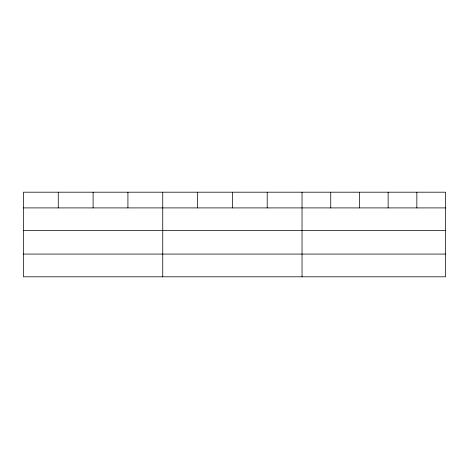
<?xml version="1.0" encoding="UTF-8"?>
<svg xmlns="http://www.w3.org/2000/svg" width="469" height="469" viewBox="0 0 469 469"><rect width="100%" height="100%" fill="white"/><g stroke="black" fill="none" stroke-linecap="round" stroke-linejoin="round"><path stroke-width="0.7" d="M445.55 230.642L445.55 192.196L23.45 192.196L23.45 276.804L445.55 276.804L445.55 230.642L23.45 230.642M23.45 207.908L445.55 207.908M23.45 254.069L445.55 254.069M416.847 192.196L416.847 207.908M388.144 192.196L388.144 207.908M359.442 192.196L359.442 207.908M330.739 192.196L330.739 207.908M302.036 192.196L302.036 276.804M267.213 192.196L267.213 207.908M232.389 192.196L232.389 207.908M197.566 192.196L197.566 207.908M162.743 192.196L162.743 276.804M127.92 192.196L127.92 207.908M93.097 192.196L93.097 207.908M58.273 192.196L58.273 207.908"/></g></svg>
